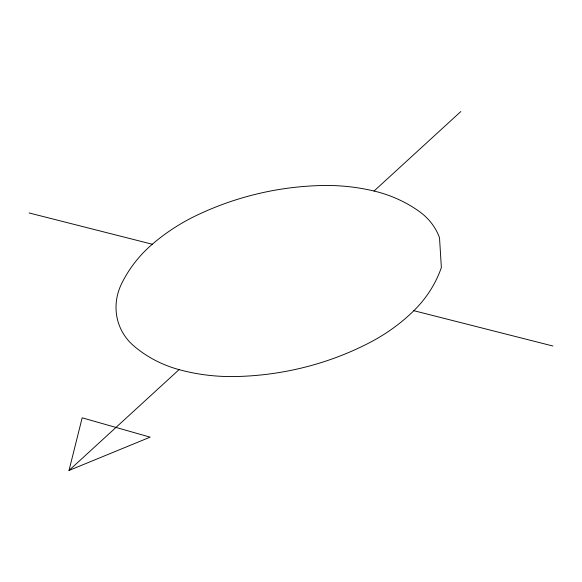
<?xml version="1.0" encoding="UTF-8"?>
<svg xmlns="http://www.w3.org/2000/svg" width="582" height="582" viewBox="0 0 582 582"><rect width="100%" height="100%" fill="white"/><g stroke="black" fill="none" stroke-linecap="round" stroke-linejoin="round"><path stroke-width="0.87" d="M69.011 470.452L82.171 417.818L150.141 437.155L69.011 470.452L179.067 369.635A183.505 164.466 -8.4 0 0 235.346 376.539A267.022 230.756 -6.8 0 0 369.832 342.536A182.704 163.411 -3.4 0 0 413.853 310.693A126.309 114.814 2 0 0 441.367 267.545L439.512 237.769A57.494 52.336 11.2 0 0 419.156 211.375A123.486 115.694 9.1 0 0 374.051 191.027A199.655 193.34 13.9 0 0 321.671 185.52A326.138 316.041 69.4 0 0 196.767 215.296A199.83 195.457 -6.6 0 0 152.273 244.244A124.563 118.037 -16.3 0 0 121.667 283.55A58.636 54.148 -22.6 0 0 133.816 345.934A120.503 110.507 -13.3 0 0 179.067 369.635M374.051 191.027L460.82 111.548M29.1 212.954L152.273 244.244M413.853 310.693L552.9 346.014"/></g></svg>
